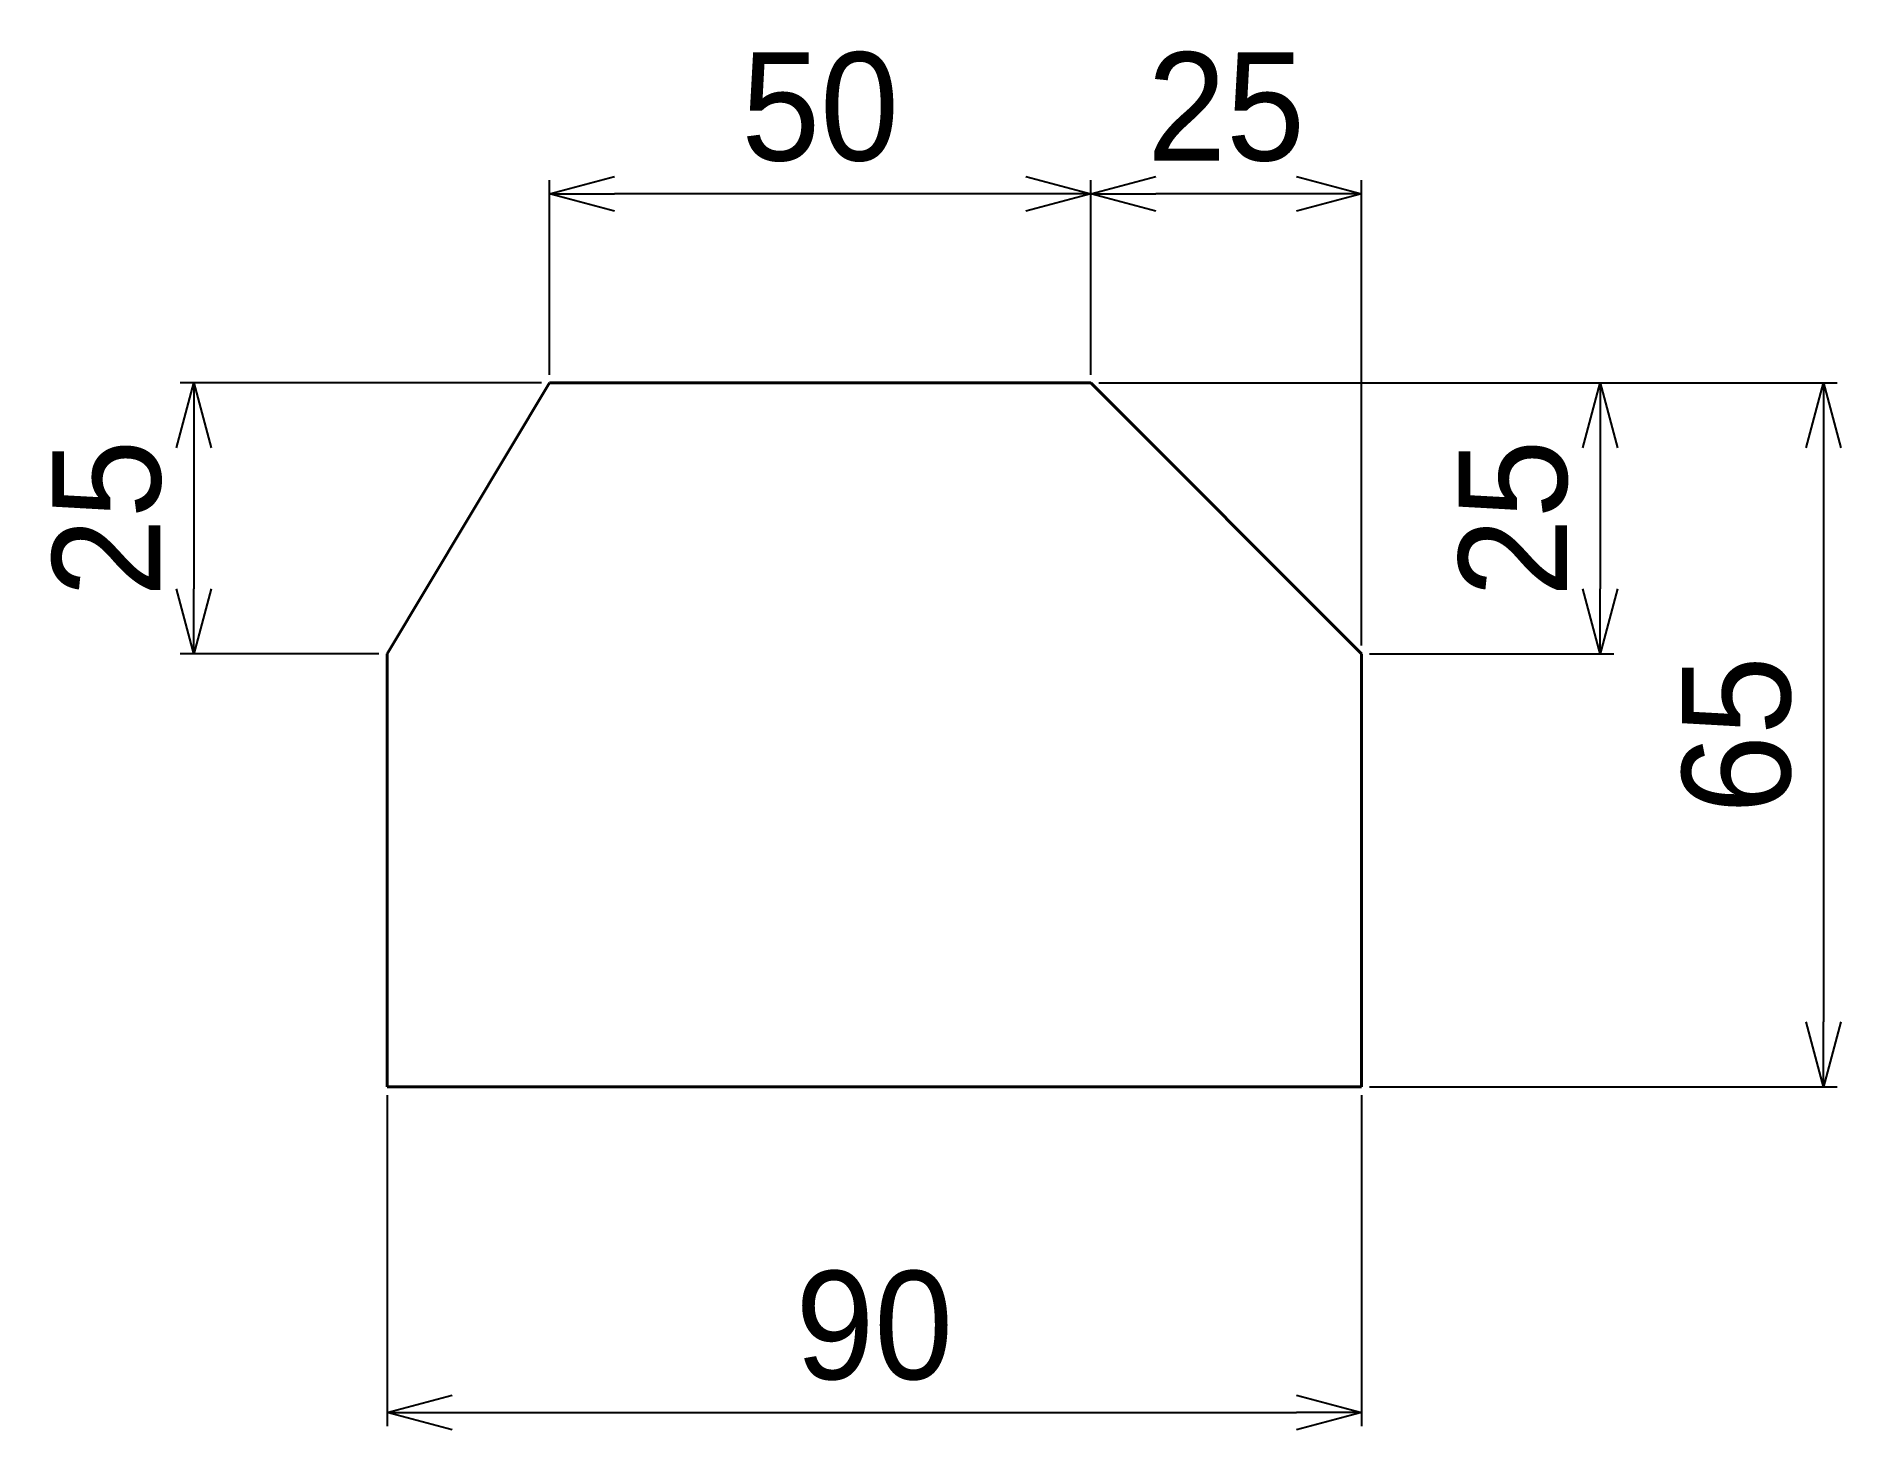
# Model space of a CAD drawing. Header units: millimetres. Extents: x 1500 to 1667, y 3170 to 3298.
import ezdxf

# ---------------------------------------------------------------- set-up
doc = ezdxf.new("R2010")
doc.units = ezdxf.units.MM
doc.layers.add('外形線', color=7, linetype='Continuous', lineweight=40)
doc.layers.add('寸法線', color=3, linetype='Continuous', lineweight=20)
doc.styles.get("Standard").update_dxf_attribs({"font": 'MS PGothic.ttf'})
doc.dimstyles.new('ST-10', dxfattribs={"dimtxt": 10, "dimasz": 6, "dimexe": 1.25, "dimexo": 0.75, "dimgap": 3, "dimtad": 1, "dimdec": 1, "dimdsep": 46, "dimtxsty": 'Standard', "dimblk": 'OPEN30', "dimcen": -10, "dimadec": 1, "dimazin": 2, "dimtfac": 1, "dimtdec": 1, "dimtmove": 0, "dimatfit": 3, "dimldrblk": 'OPEN30', "dimfxl": 1, "dimarcsym": 0})

# ---------------------------------------------------------------- blocks, each defined once
blk = doc.blocks.new('_Open30')
at = {"color": 0, "linetype": 'ByBlock', "lineweight": -2}
for p, q in [((-1, 0.268), (0, 0)), ((0, 0), (-1, -0.268)), ((0, 0), (-1, 0))]:
    blk.add_line(p, q, dxfattribs=at)
blk = doc.blocks.new('*D28')
at = {"layer": 'Defpoints', "color": 0, "transparency": 16777216}
for p in [(1532.77, 3201.3), (1622.77, 3201.3), (1622.77, 3171.24)]:
    blk.add_point(p, dxfattribs=at)
at = {"layer": '寸法線', "color": 0, "lineweight": -2, "transparency": 16777216}
for p, q in [((1532.77, 3200.55), (1532.77, 3169.99)), ((1622.77, 3200.55), (1622.77, 3169.99)), ((1538.77, 3171.24), (1616.77, 3171.24))]:
    blk.add_line(p, q, dxfattribs=at)
at = {"layer": '寸法線', "color": 0, "lineweight": -2, "transparency": 16777216, "xscale": 6, "yscale": 6, "zscale": 6, "rotation": 180}
blk.add_blockref('_Open30', (1532.77, 3171.24), dxfattribs=at)
at = {"layer": '寸法線', "color": 0, "lineweight": -2, "transparency": 16777216, "xscale": 6, "yscale": 6, "zscale": 6}
blk.add_blockref('_Open30', (1622.77, 3171.24), dxfattribs=at)
at = {"layer": '寸法線', "color": 0, "transparency": 16777216, "insert": (1577.77, 3179.24), "char_height": 10, "attachment_point": 5}
blk.add_mtext('90', dxfattribs=at)
blk = doc.blocks.new('*D29')
at = {"layer": 'Defpoints', "color": 0, "transparency": 16777216}
for p in [(1597.77, 3283.77), (1597.77, 3266.3), (1622.77, 3241.3)]:
    blk.add_point(p, dxfattribs=at)
at = {"layer": '寸法線', "color": 0, "lineweight": -2, "transparency": 16777216}
for p, q in [((1597.77, 3267.05), (1597.77, 3285.02)), ((1622.77, 3242.05), (1622.77, 3285.02)), ((1616.77, 3283.77), (1603.77, 3283.77))]:
    blk.add_line(p, q, dxfattribs=at)
at = {"layer": '寸法線', "color": 0, "lineweight": -2, "transparency": 16777216, "xscale": 6, "yscale": 6, "zscale": 6, "rotation": 180}
blk.add_blockref('_Open30', (1597.77, 3283.77), dxfattribs=at)
at = {"layer": '寸法線', "color": 0, "lineweight": -2, "transparency": 16777216, "xscale": 6, "yscale": 6, "zscale": 6}
blk.add_blockref('_Open30', (1622.77, 3283.77), dxfattribs=at)
at = {"layer": '寸法線', "color": 0, "transparency": 16777216, "insert": (1610.27, 3291.77), "char_height": 10, "attachment_point": 5}
blk.add_mtext('25', dxfattribs=at)
blk = doc.blocks.new('*D30')
at = {"layer": 'Defpoints', "color": 0, "transparency": 16777216}
for p in [(1547.77, 3283.77), (1547.77, 3266.3), (1597.77, 3266.3)]:
    blk.add_point(p, dxfattribs=at)
at = {"layer": '寸法線', "color": 0, "lineweight": -2, "transparency": 16777216}
for p, q in [((1547.77, 3267.05), (1547.77, 3285.02)), ((1597.77, 3267.05), (1597.77, 3285.02)), ((1591.77, 3283.77), (1553.77, 3283.77))]:
    blk.add_line(p, q, dxfattribs=at)
at = {"layer": '寸法線', "color": 0, "lineweight": -2, "transparency": 16777216, "xscale": 6, "yscale": 6, "zscale": 6, "rotation": 180}
blk.add_blockref('_Open30', (1547.77, 3283.77), dxfattribs=at)
at = {"layer": '寸法線', "color": 0, "lineweight": -2, "transparency": 16777216, "xscale": 6, "yscale": 6, "zscale": 6}
blk.add_blockref('_Open30', (1597.77, 3283.77), dxfattribs=at)
at = {"layer": '寸法線', "color": 0, "transparency": 16777216, "insert": (1572.77, 3291.77), "char_height": 10, "attachment_point": 5}
blk.add_mtext('50', dxfattribs=at)
blk = doc.blocks.new('*D31')
at = {"layer": 'Defpoints', "color": 0, "transparency": 16777216}
for p in [(1547.77, 3266.3), (1514.91, 3241.3), (1532.77, 3241.3)]:
    blk.add_point(p, dxfattribs=at)
at = {"layer": '寸法線', "color": 0, "lineweight": -2, "transparency": 16777216}
for p, q in [((1547.02, 3266.3), (1513.66, 3266.3)), ((1514.91, 3260.3), (1514.91, 3247.3)), ((1532.02, 3241.3), (1513.66, 3241.3))]:
    blk.add_line(p, q, dxfattribs=at)
at = {"layer": '寸法線', "color": 0, "lineweight": -2, "transparency": 16777216, "xscale": 6, "yscale": 6, "zscale": 6}
for p, rotation in [((1514.91, 3266.3), 90), ((1514.91, 3241.3), 270)]:
    blk.add_blockref('_Open30', p, dxfattribs=dict(at, rotation=rotation))
at = {"layer": '寸法線', "color": 0, "transparency": 16777216, "insert": (1506.91, 3253.8), "char_height": 10, "attachment_point": 5, "rotation": 90}
blk.add_mtext('25', dxfattribs=at)
blk = doc.blocks.new('*D33')
at = {"layer": 'Defpoints', "color": 0, "transparency": 16777216}
for p in [(1597.77, 3266.3), (1622.77, 3201.3), (1665.45, 3201.3)]:
    blk.add_point(p, dxfattribs=at)
at = {"layer": '寸法線', "color": 0, "lineweight": -2, "transparency": 16777216}
for p, q in [((1598.52, 3266.3), (1666.7, 3266.3)), ((1665.45, 3260.3), (1665.45, 3207.3)), ((1623.52, 3201.3), (1666.7, 3201.3))]:
    blk.add_line(p, q, dxfattribs=at)
at = {"layer": '寸法線', "color": 0, "lineweight": -2, "transparency": 16777216, "xscale": 6, "yscale": 6, "zscale": 6}
for p, rotation in [((1665.45, 3266.3), 90), ((1665.45, 3201.3), 270)]:
    blk.add_blockref('_Open30', p, dxfattribs=dict(at, rotation=rotation))
at = {"layer": '寸法線', "color": 0, "transparency": 16777216, "insert": (1657.45, 3233.8), "char_height": 10, "attachment_point": 5, "rotation": 90}
blk.add_mtext('65', dxfattribs=at)
blk = doc.blocks.new('*D34')
at = {"layer": 'Defpoints', "color": 0, "transparency": 16777216}
for p in [(1597.77, 3266.3), (1622.77, 3241.3), (1644.82, 3241.3)]:
    blk.add_point(p, dxfattribs=at)
at = {"layer": '寸法線', "color": 0, "lineweight": -2, "transparency": 16777216}
for p, q in [((1598.52, 3266.3), (1646.07, 3266.3)), ((1644.82, 3260.3), (1644.82, 3247.3)), ((1623.52, 3241.3), (1646.07, 3241.3))]:
    blk.add_line(p, q, dxfattribs=at)
at = {"layer": '寸法線', "color": 0, "lineweight": -2, "transparency": 16777216, "xscale": 6, "yscale": 6, "zscale": 6}
for p, rotation in [((1644.82, 3266.3), 90), ((1644.82, 3241.3), 270)]:
    blk.add_blockref('_Open30', p, dxfattribs=dict(at, rotation=rotation))
at = {"layer": '寸法線', "color": 0, "transparency": 16777216, "insert": (1636.82, 3253.8), "char_height": 10, "attachment_point": 5, "rotation": 90}
blk.add_mtext('25', dxfattribs=at)

msp = doc.modelspace()

# ---------------------------------------------------------------- linework, layer by layer
at = {"layer": '外形線'}
for p, q in [((1532.77, 3241.3), (1547.77, 3266.3)), ((1597.77, 3266.3), (1547.77, 3266.3)), ((1622.77, 3241.3), (1597.77, 3266.3)), ((1532.77, 3241.3), (1532.77, 3201.3)), ((1622.77, 3201.3), (1622.77, 3241.3)), ((1532.77, 3201.3), (1622.77, 3201.3))]:
    msp.add_line(p, q, dxfattribs=at)

# ---------------------------------------------------------------- dimensions: what is measured, and where the dimension line sits
at = {"layer": '寸法線'}
dim = msp.add_linear_dim(base=(1547.77, 3283.77), p1=(1597.77, 3266.3), p2=(1547.77, 3266.3), dimstyle='ST-10', override={"dimtmove": 1}, dxfattribs=at)
dim.commit()
dim.dimension.update_dxf_attribs({"geometry": '*D30', "text_midpoint": (1572.77, 3291.77)})
for base, p1, p2, picture, middle in [((1597.77, 3283.77), (1622.77, 3241.3), (1597.77, 3266.3), '*D29', (1610.27, 3291.77)), ((1622.77, 3171.24), (1532.77, 3201.3), (1622.77, 3201.3), '*D28', (1577.77, 3179.24))]:
    dim = msp.add_linear_dim(base=base, p1=p1, p2=p2, dimstyle='ST-10', dxfattribs=at)
    dim.commit()
    dim.dimension.update_dxf_attribs({"geometry": picture, "text_midpoint": middle})
for base, p1, p2, picture, middle in [((1514.91, 3241.3), (1547.77, 3266.3), (1532.77, 3241.3), '*D31', (1506.91, 3253.8)), ((1665.45, 3201.3), (1597.77, 3266.3), (1622.77, 3201.3), '*D33', (1657.45, 3233.8)), ((1644.82, 3241.3), (1597.77, 3266.3), (1622.77, 3241.3), '*D34', (1636.82, 3253.8))]:
    dim = msp.add_linear_dim(base=base, p1=p1, p2=p2, angle=90, dimstyle='ST-10', dxfattribs=at)
    dim.commit()
    dim.dimension.update_dxf_attribs({"geometry": picture, "text_midpoint": middle})

doc.saveas('drawing.dxf')
